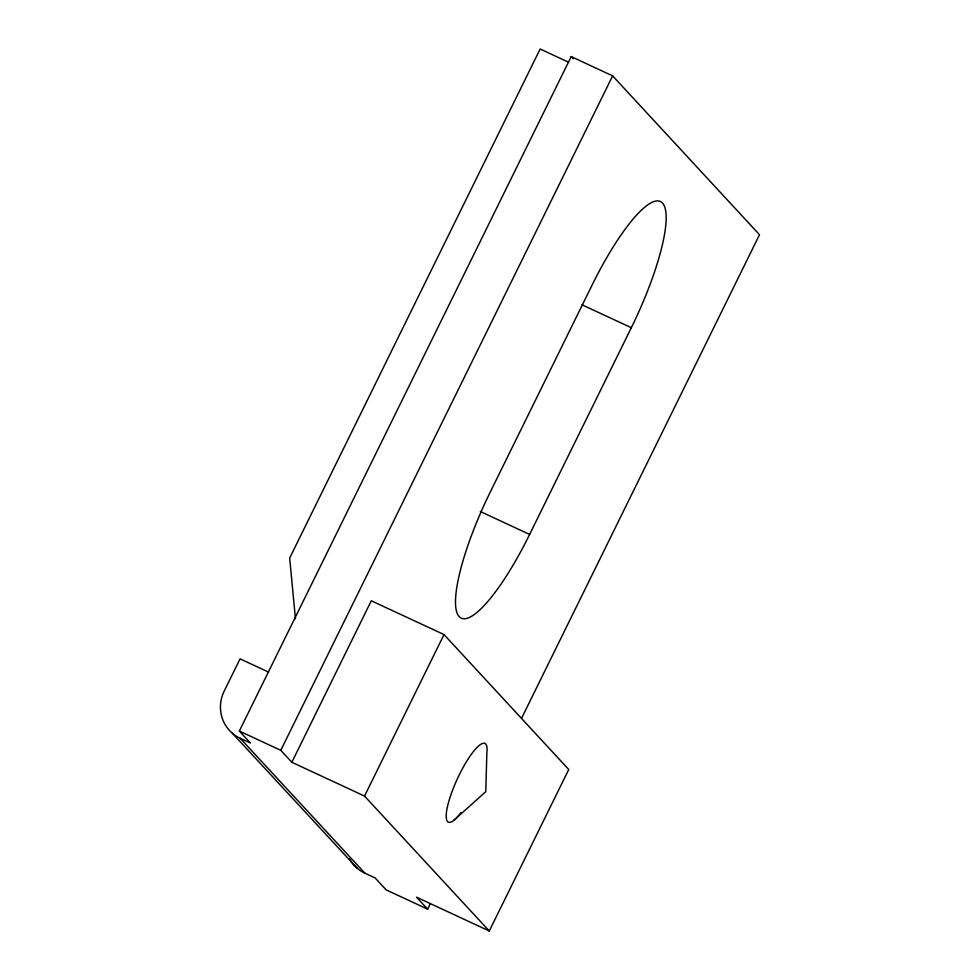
<?xml version="1.0" encoding="UTF-8"?>
<svg xmlns="http://www.w3.org/2000/svg" width="980" height="980" viewBox="0 0 980 980"><rect width="100%" height="100%" fill="white"/><g stroke="black" fill="none" stroke-linecap="round" stroke-linejoin="round"><path stroke-width="1.47" d="M268.581 672.096L240.076 658.842L224.175 691.145A36.15 35.011 -42.8 0 0 240.174 738.271L250.378 743.011L239.328 731.056L571.193 56.607L612.647 75.877L759.5 234.71L521.581 718.23M291.832 762.281L371.298 600.777L444.001 634.575L568.755 769.496L489.277 931L364.536 796.079L291.832 762.281L280.782 750.325L612.647 75.877M364.536 796.079L444.001 634.575M529.616 534.443L631.328 327.712A115.689 26.889 -65.1 0 0 662.554 203.105A115.689 26.889 -65.1 0 0 592.043 285.217L490.319 491.948A115.689 26.889 -65.1 0 0 459.106 616.555A115.689 26.889 -65.1 0 0 529.616 534.443L480.31 511.523M349.505 858.86A36.15 35.011 -42.8 0 0 364.915 873.192L375.12 877.933L386.169 889.889L427.623 909.158L430.33 903.658M453.814 820.334L485.774 791.681L486.84 753.204A43.39 10.082 -65.1 0 0 470.682 755.237A43.39 10.082 -65.1 0 0 446.794 809.97A43.39 10.082 -65.1 0 0 460.882 812.702M568.67 62.255L540.152 49L289.664 558.061L295.446 618.784M582.022 304.792L631.328 327.712M239.328 731.056L280.782 750.325M489.277 931L416.574 897.202L427.623 909.158M571.193 56.607L573.202 58.788M240.174 738.271L364.915 873.192M232.456 733.334L357.21 868.255"/></g></svg>
